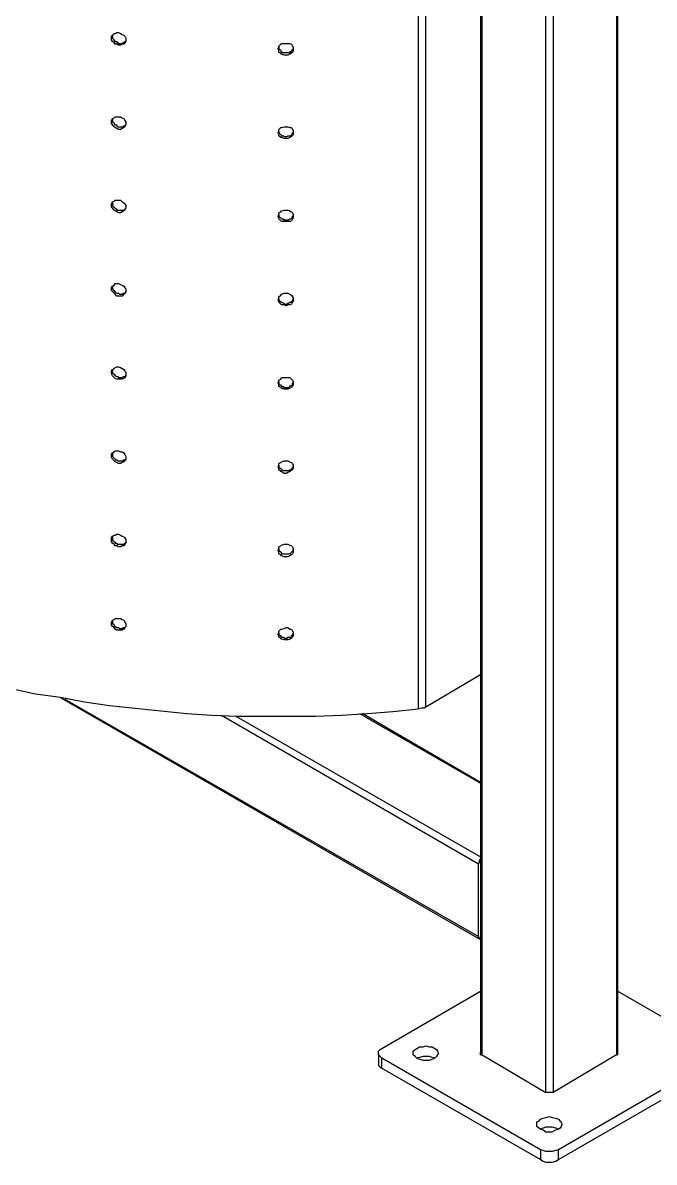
# Model space of a CAD drawing. Header units: millimetres. Extents: x 14997 to 18731, y 13743 to 19226.
# Drawn here: x 18044.8 to 18298.1, y 14757.6 to 15214.5 of the extents above; entities that cross this region are included whole.
import ezdxf

# ---------------------------------------------------------------- set-up
doc = ezdxf.new("R2010")
doc.units = ezdxf.units.MM
doc.header["$LTSCALE"] = 3
doc.layers.add('DomyÅ›lny', color=7, linetype='Continuous')

msp = doc.modelspace()

# ---------------------------------------------------------------- linework, layer by layer
at = {"layer": 'DomyÅ›lny'}
for p, q in [((18229.11, 14800.3), (18229.11, 15386.56)), ((18282.99, 15249.33), (18282.99, 14800.3)), ((18228.03, 14847), (18060.27, 14943.63)), ((18061.71, 14943.27), (18227.67, 14848.08)), ((18179.9, 14937.53), (18228.39, 14909.51)), ((18228.39, 14909.87), (18180.97, 14937.53)), ((18124.57, 14936.81), (18227.67, 14877.18)), ((18130.32, 14936.45), (18228.39, 14880.05)), ((18252.46, 14762.58), (18188.88, 14799.22)), ((18188.88, 14795.27), (18252.46, 14758.63))]:
    msp.add_line(p, q, dxfattribs=at)
for points in [[(18228.39, 15386.91, 0), (18228.39, 14800.66, 0), (18229.11, 14800.66, 0), (18254.61, 14785.57, 0)], [(18257.49, 15246.82, 0), (18257.49, 14785.57, 0), (18256.77, 14785.57, 0), (18256.05, 14785.57, 0), (18255.33, 14785.57, 0), (18254.61, 14785.57, 0), (18254.61, 15371.83, 0)], [(18228.39, 14952.97, 0), (18206.48, 14940.04, 0), (18206.48, 15308.24, 0)], [(18040.16, 14947.58, 0), (18049.86, 14945.43, 0), (18059.91, 14943.99, 0), (18069.61, 14942.2, 0), (18079.67, 14940.76, 0), (18090.09, 14939.68, 0), (18100.15, 14938.6, 0), (18110.56, 14937.53, 0), (18120.62, 14936.81, 0), (18131.04, 14936.45, 0), (18141.46, 14936.45, 0), (18151.88, 14936.45, 0), (18162.29, 14936.45, 0), (18172.71, 14936.81, 0), (18183.13, 14937.53, 0), (18193.19, 14938.24, 0), (18203.6, 14939.32, 0), (18203.6, 15307.17, 0)], [(18283.35, 15250.41, 0), (18283.35, 14800.66, 0), (18282.99, 14800.66, 0), (18257.49, 14785.57, 0)], [(18080.75, 15209.46, 0), (18080.75, 15209.1, 0), (18080.75, 15208.74, 0), (18080.75, 15208.38, 0), (18081.11, 15208.02, 0), (18081.47, 15207.66, 0), (18081.47, 15207.3, 0), (18081.83, 15207.3, 0), (18081.83, 15206.94, 0), (18082.55, 15206.94, 0), (18082.55, 15206.58, 0), (18082.9, 15206.58, 0), (18083.26, 15206.22, 0), (18083.62, 15206.22, 0), (18083.98, 15206.22, 0), (18084.34, 15206.22, 0), (18084.7, 15206.22, 0), (18085.06, 15206.22, 0), (18085.06, 15206.58, 0), (18085.42, 15206.58, 0), (18085.78, 15206.94, 0), (18086.14, 15206.94, 0), (18086.14, 15207.3, 0)], [(18147.56, 15204.79, 0), (18147.56, 15204.43, 0), (18147.56, 15204.07, 0), (18147.56, 15203.71, 0), (18147.92, 15203.71, 0), (18148.28, 15203.35, 0), (18148.28, 15202.99, 0), (18148.64, 15202.99, 0), (18148.64, 15202.63, 0), (18149.36, 15202.63, 0), (18149.72, 15202.63, 0), (18150.44, 15202.63, 0), (18150.8, 15202.63, 0), (18151.16, 15202.63, 0), (18151.52, 15202.63, 0), (18151.88, 15202.63, 0), (18152.23, 15202.99, 0), (18152.59, 15202.99, 0), (18152.59, 15203.35, 0), (18152.95, 15203.71, 0), (18153.31, 15204.07, 0)], [(18080.75, 15176.05, 0), (18080.75, 15175.69, 0), (18080.75, 15175.33, 0), (18080.75, 15174.97, 0), (18080.75, 15174.61, 0), (18081.11, 15174.61, 0), (18081.47, 15174.25, 0), (18081.47, 15173.89, 0), (18081.83, 15173.54, 0), (18082.55, 15173.54, 0), (18082.55, 15173.18, 0), (18082.9, 15172.82, 0), (18083.26, 15172.82, 0), (18083.62, 15172.82, 0), (18083.98, 15172.82, 0), (18084.34, 15172.82, 0), (18084.7, 15172.82, 0), (18085.06, 15172.82, 0), (18085.42, 15173.18, 0), (18085.78, 15173.18, 0), (18086.14, 15173.54, 0)], [(18147.56, 15171.02, 0), (18147.56, 15170.66, 0), (18147.56, 15170.3, 0), (18147.92, 15169.94, 0), (18148.28, 15169.58, 0), (18148.64, 15169.58, 0), (18148.64, 15169.22, 0), (18149.36, 15169.22, 0), (18149.72, 15168.87, 0), (18150.44, 15168.87, 0), (18150.8, 15168.87, 0), (18151.16, 15169.22, 0), (18151.52, 15169.22, 0), (18151.88, 15169.22, 0), (18152.23, 15169.22, 0), (18152.59, 15169.58, 0), (18152.95, 15169.94, 0), (18152.95, 15170.3, 0), (18153.31, 15170.3, 0), (18153.31, 15170.66, 0)], [(18080.75, 15142.64, 0), (18080.75, 15142.28, 0), (18080.75, 15141.92, 0), (18080.75, 15141.56, 0), (18080.75, 15141.21, 0), (18081.11, 15140.85, 0), (18081.47, 15140.49, 0), (18081.83, 15140.13, 0), (18082.55, 15139.77, 0), (18082.55, 15139.41, 0), (18082.9, 15139.41, 0), (18083.26, 15139.41, 0), (18083.62, 15139.41, 0), (18083.98, 15139.41, 0), (18084.34, 15139.41, 0), (18084.7, 15139.41, 0), (18085.06, 15139.41, 0), (18085.42, 15139.41, 0), (18085.78, 15139.77, 0), (18086.14, 15140.13, 0)], [(18147.56, 15137.61, 0), (18147.56, 15137.25, 0), (18147.56, 15136.89, 0), (18147.92, 15136.54, 0), (18148.28, 15136.18, 0), (18148.64, 15135.82, 0), (18149.36, 15135.82, 0), (18149.36, 15135.46, 0), (18149.72, 15135.46, 0), (18150.44, 15135.46, 0), (18150.8, 15135.46, 0), (18151.16, 15135.46, 0), (18151.52, 15135.46, 0), (18151.88, 15135.82, 0), (18152.23, 15135.82, 0), (18152.59, 15136.18, 0), (18152.95, 15136.54, 0), (18152.95, 15136.89, 0), (18153.31, 15136.89, 0), (18153.31, 15137.25, 0)], [(18080.75, 15108.88, 0), (18080.75, 15108.52, 0), (18080.75, 15108.16, 0), (18080.75, 15107.8, 0), (18081.11, 15107.44, 0), (18081.47, 15107.08, 0), (18081.47, 15106.72, 0), (18081.83, 15106.72, 0), (18081.83, 15106.36, 0), (18082.55, 15106, 0), (18082.9, 15106, 0), (18083.26, 15106, 0), (18083.62, 15105.64, 0), (18083.98, 15105.64, 0), (18084.34, 15105.64, 0), (18084.7, 15105.64, 0), (18085.06, 15106, 0), (18085.42, 15106, 0), (18085.78, 15106, 0), (18086.14, 15106.36, 0), (18086.14, 15106.72, 0)], [(18147.56, 15103.85, 0), (18147.56, 15103.49, 0), (18147.92, 15102.77, 0), (18148.28, 15102.77, 0), (18148.28, 15102.41, 0), (18148.64, 15102.41, 0), (18149.36, 15102.05, 0), (18149.72, 15101.69, 0), (18150.44, 15101.69, 0), (18150.8, 15101.69, 0), (18151.16, 15102.05, 0), (18151.52, 15102.05, 0), (18151.88, 15102.41, 0), (18152.23, 15102.41, 0), (18152.59, 15102.41, 0), (18152.59, 15102.77, 0), (18152.95, 15102.77, 0), (18152.95, 15103.13, 0), (18153.31, 15103.49, 0), (18153.31, 15103.85, 0)], [(18080.75, 15075.47, 0), (18080.75, 15074.75, 0), (18080.75, 15074.39, 0), (18080.75, 15074.03, 0), (18081.11, 15073.67, 0), (18081.47, 15073.67, 0), (18081.47, 15073.31, 0), (18081.83, 15073.31, 0), (18081.83, 15072.95, 0), (18082.55, 15072.59, 0), (18082.9, 15072.59, 0), (18083.26, 15072.23, 0), (18083.62, 15072.23, 0), (18083.98, 15072.23, 0), (18084.34, 15072.23, 0), (18084.7, 15072.23, 0), (18085.06, 15072.23, 0), (18085.06, 15072.59, 0), (18085.42, 15072.59, 0), (18085.78, 15072.59, 0), (18086.14, 15072.95, 0), (18086.14, 15073.31, 0)], [(18147.56, 15070.44, 0), (18147.56, 15070.08, 0), (18147.56, 15069.72, 0), (18147.92, 15069.36, 0), (18148.28, 15069.36, 0), (18148.28, 15069, 0), (18148.64, 15069, 0), (18148.64, 15068.64, 0), (18149.36, 15068.64, 0), (18149.36, 15068.28, 0), (18149.72, 15068.28, 0), (18150.44, 15068.28, 0), (18150.8, 15068.28, 0), (18151.16, 15068.28, 0), (18151.52, 15068.28, 0), (18151.88, 15068.64, 0), (18152.23, 15069, 0), (18152.59, 15069, 0), (18152.95, 15069.36, 0), (18152.95, 15069.72, 0), (18153.31, 15070.08, 0)], [(18080.75, 15042.06, 0), (18080.75, 15041.7, 0), (18080.75, 15041.34, 0), (18080.75, 15040.98, 0), (18080.75, 15040.62, 0), (18081.11, 15040.26, 0), (18081.47, 15039.9, 0), (18081.83, 15039.54, 0), (18081.83, 15039.19, 0), (18082.55, 15039.19, 0), (18082.9, 15038.83, 0), (18083.26, 15038.83, 0), (18083.62, 15038.83, 0), (18083.98, 15038.83, 0), (18084.34, 15038.83, 0), (18084.7, 15038.83, 0), (18085.06, 15038.83, 0), (18085.42, 15039.19, 0), (18085.78, 15039.19, 0), (18086.14, 15039.19, 0), (18086.14, 15039.54, 0)], [(18147.56, 15037.03, 0), (18147.56, 15036.67, 0), (18147.56, 15036.31, 0), (18147.92, 15035.95, 0), (18148.28, 15035.59, 0), (18148.64, 15035.59, 0), (18148.64, 15035.23, 0), (18149.36, 15034.88, 0), (18149.72, 15034.88, 0), (18150.44, 15034.88, 0), (18150.8, 15034.88, 0), (18151.16, 15034.88, 0), (18151.52, 15034.88, 0), (18151.88, 15035.23, 0), (18152.23, 15035.23, 0), (18152.59, 15035.59, 0), (18152.95, 15035.95, 0), (18153.31, 15036.31, 0), (18153.31, 15036.67, 0)], [(18080.75, 15008.65, 0), (18080.75, 15008.29, 0), (18080.75, 15007.93, 0), (18080.75, 15007.57, 0), (18080.75, 15006.86, 0), (18081.11, 15006.86, 0), (18081.47, 15006.5, 0), (18081.83, 15006.14, 0), (18081.83, 15005.78, 0), (18082.55, 15005.78, 0), (18082.55, 15005.42, 0), (18082.9, 15005.42, 0), (18083.26, 15005.42, 0), (18083.62, 15005.42, 0), (18083.98, 15005.42, 0), (18084.34, 15005.42, 0), (18084.7, 15005.42, 0), (18085.06, 15005.42, 0), (18085.42, 15005.42, 0), (18085.78, 15005.78, 0), (18086.14, 15005.78, 0), (18086.14, 15006.14, 0)], [(18147.56, 15003.62, 0), (18147.56, 15003.26, 0), (18147.56, 15002.9, 0), (18147.56, 15002.54, 0), (18147.92, 15002.54, 0), (18148.28, 15002.19, 0), (18148.64, 15001.83, 0), (18148.64, 15001.47, 0), (18149.36, 15001.47, 0), (18149.72, 15001.47, 0), (18150.44, 15001.47, 0), (18150.8, 15001.47, 0), (18151.16, 15001.47, 0), (18151.52, 15001.47, 0), (18151.88, 15001.47, 0), (18152.23, 15001.83, 0), (18152.59, 15002.19, 0), (18152.95, 15002.54, 0), (18153.31, 15002.9, 0), (18153.31, 15003.26, 0)], [(18080.75, 14974.88, 0), (18080.75, 14974.53, 0), (18080.75, 14974.17, 0), (18080.75, 14973.81, 0), (18080.75, 14973.45, 0), (18081.11, 14973.45, 0), (18081.47, 14973.09, 0), (18081.47, 14972.73, 0), (18081.83, 14972.37, 0), (18082.55, 14972.01, 0), (18082.9, 14972.01, 0), (18083.26, 14972.01, 0), (18083.62, 14971.65, 0), (18083.98, 14971.65, 0), (18084.34, 14971.65, 0), (18084.7, 14971.65, 0), (18085.06, 14972.01, 0), (18085.42, 14972.01, 0), (18085.78, 14972.01, 0), (18086.14, 14972.37, 0)], [(18147.56, 14969.86, 0), (18147.56, 14969.5, 0), (18147.56, 14969.14, 0), (18147.92, 14968.78, 0), (18148.28, 14968.78, 0), (18148.28, 14968.42, 0), (18148.64, 14968.42, 0), (18148.64, 14968.06, 0), (18149.36, 14968.06, 0), (18149.72, 14967.7, 0), (18150.44, 14967.7, 0), (18150.8, 14967.7, 0), (18151.16, 14968.06, 0), (18151.52, 14968.06, 0), (18151.88, 14968.06, 0), (18152.23, 14968.06, 0), (18152.59, 14968.42, 0), (18152.59, 14968.78, 0), (18152.95, 14968.78, 0), (18152.95, 14969.14, 0), (18153.31, 14969.14, 0), (18153.31, 14969.86, 0)], [(18206.48, 14940.04, 0), (18205.76, 14939.68, 0), (18204.68, 14939.68, 0), (18203.6, 14939.32, 0)], [(18228.39, 14847, 0), (18228.03, 14847, 0), (18228.03, 14847.36, 0), (18227.67, 14848.08, 0), (18227.67, 14877.18, 0), (18228.03, 14877.89, 0), (18228.03, 14878.61, 0), (18228.39, 14879.33, 0)], [(18187.44, 14801.02, 0), (18187.44, 14797.07, 0), (18187.44, 14796.35, 0), (18188.16, 14795.63, 0), (18188.88, 14795.27, 0), (18188.88, 14799.22, 0), (18188.16, 14799.94, 0), (18187.44, 14800.66, 0), (18187.44, 14801.02, 0), (18187.44, 14802.1, 0), (18188.16, 14802.82, 0), (18188.88, 14803.18, 0), (18228.39, 14826.17, 0)], [(18323.23, 14795.27, 0), (18323.94, 14795.63, 0), (18324.3, 14796.35, 0), (18324.66, 14797.07, 0), (18324.66, 14801.02, 0), (18324.3, 14802.1, 0), (18323.94, 14802.82, 0), (18323.23, 14803.18, 0), (18283.35, 14826.17, 0)], [(18202.89, 14799.22, 0), (18202.17, 14799.94, 0), (18201.45, 14800.66, 0), (18201.45, 14801.02, 0), (18201.45, 14802.1, 0), (18202.17, 14802.82, 0), (18202.89, 14803.18, 0), (18203.96, 14803.89, 0), (18205.4, 14803.89, 0), (18206.48, 14804.25, 0), (18207.91, 14803.89, 0), (18208.99, 14803.89, 0), (18210.07, 14803.18, 0), (18210.79, 14802.82, 0), (18211.15, 14802.1, 0), (18211.51, 14801.02, 0), (18211.15, 14800.66, 0), (18210.79, 14799.94, 0), (18210.07, 14799.22, 0), (18208.99, 14799.58, 0), (18207.91, 14799.94, 0), (18206.48, 14799.94, 0), (18205.4, 14799.94, 0), (18203.96, 14799.58, 0), (18202.89, 14799.22, 0), (18203.96, 14798.87, 0), (18205.4, 14798.51, 0), (18206.48, 14798.51, 0), (18207.91, 14798.51, 0), (18208.99, 14798.87, 0), (18210.07, 14799.22, 0)], [(18228.39, 14800.66, 0), (18228.39, 14801.02, 0), (18228.39, 14801.74, 0)], [(18283.35, 14801.74, 0), (18283.35, 14801.02, 0), (18283.35, 14800.66, 0)], [(18259.64, 14758.63, 0), (18323.23, 14795.27, 0), (18323.23, 14799.22, 0), (18259.64, 14762.58, 0)], [(18252.46, 14770.85, 0), (18251.74, 14771.2, 0), (18251.02, 14771.92, 0), (18251.02, 14772.64, 0), (18251.02, 14773.72, 0), (18251.74, 14774.08, 0), (18252.46, 14774.8, 0), (18253.54, 14775.16, 0), (18254.61, 14775.52, 0), (18256.05, 14775.87, 0), (18257.13, 14775.52, 0), (18258.57, 14775.16, 0), (18259.64, 14774.8, 0), (18260.36, 14774.08, 0), (18260.72, 14773.72, 0), (18261.08, 14772.64, 0), (18260.72, 14771.92, 0), (18260.36, 14771.2, 0), (18259.64, 14770.85, 0), (18258.57, 14771.2, 0), (18257.13, 14771.56, 0), (18256.05, 14771.56, 0), (18254.61, 14771.56, 0), (18253.54, 14771.2, 0), (18252.46, 14770.85, 0), (18253.54, 14770.49, 0), (18254.61, 14769.77, 0), (18256.05, 14769.77, 0), (18257.13, 14769.77, 0), (18258.57, 14770.49, 0), (18259.64, 14770.85, 0)]]:
    msp.add_polyline3d(points, dxfattribs=at)
for points in [[(18086.14, 15208.38, 0), (18086.14, 15207.66, 0), (18086.14, 15206.94, 0), (18085.78, 15206.22, 0), (18085.42, 15205.87, 0), (18084.7, 15205.87, 0), (18083.98, 15205.51, 0), (18083.26, 15205.51, 0), (18082.55, 15205.87, 0), (18081.83, 15205.87, 0), (18081.47, 15206.58, 0), (18080.75, 15206.94, 0), (18080.39, 15207.66, 0), (18080.39, 15208.38, 0), (18080.39, 15209.1, 0), (18080.75, 15209.46, 0), (18081.47, 15210.18, 0), (18081.83, 15210.18, 0), (18082.55, 15210.54, 0), (18083.26, 15210.54, 0), (18083.98, 15210.18, 0), (18084.7, 15209.82, 0), (18085.42, 15209.46, 0), (18085.78, 15209.1, 0)], [(18153.31, 15204.79, 0), (18153.31, 15204.07, 0), (18153.31, 15203.35, 0), (18152.95, 15202.63, 0), (18152.59, 15202.27, 0), (18151.88, 15201.91, 0), (18151.16, 15201.55, 0), (18150.44, 15201.55, 0), (18149.72, 15201.55, 0), (18148.64, 15201.91, 0), (18148.28, 15202.27, 0), (18147.56, 15202.63, 0), (18147.56, 15203.35, 0), (18147.21, 15204.07, 0), (18147.56, 15204.79, 0), (18147.56, 15205.15, 0), (18148.28, 15205.87, 0), (18148.64, 15206.22, 0), (18149.72, 15206.22, 0), (18150.44, 15206.22, 0), (18151.16, 15206.22, 0), (18151.88, 15206.22, 0), (18152.59, 15205.87, 0), (18152.95, 15205.15, 0)], [(18086.14, 15174.61, 0), (18086.14, 15173.89, 0), (18086.14, 15173.54, 0), (18085.78, 15172.82, 0), (18085.42, 15172.46, 0), (18084.7, 15172.1, 0), (18083.98, 15171.74, 0), (18083.26, 15171.74, 0), (18082.55, 15172.1, 0), (18081.83, 15172.46, 0), (18081.47, 15172.82, 0), (18080.75, 15173.54, 0), (18080.39, 15174.25, 0), (18080.39, 15174.97, 0), (18080.39, 15175.33, 0), (18080.75, 15176.05, 0), (18081.47, 15176.41, 0), (18081.83, 15176.77, 0), (18082.55, 15176.77, 0), (18083.26, 15176.77, 0), (18083.98, 15176.77, 0), (18084.7, 15176.41, 0), (18085.42, 15176.05, 0), (18085.78, 15175.33, 0)], [(18153.31, 15171.38, 0), (18153.31, 15170.66, 0), (18153.31, 15169.94, 0), (18152.95, 15169.22, 0), (18152.59, 15168.87, 0), (18151.88, 15168.51, 0), (18151.16, 15168.15, 0), (18150.44, 15168.15, 0), (18149.72, 15168.15, 0), (18148.64, 15168.51, 0), (18148.28, 15168.51, 0), (18147.56, 15169.22, 0), (18147.56, 15169.94, 0), (18147.21, 15170.3, 0), (18147.56, 15171.02, 0), (18147.56, 15171.74, 0), (18148.28, 15172.46, 0), (18148.64, 15172.46, 0), (18149.72, 15172.82, 0), (18150.44, 15172.82, 0), (18151.16, 15172.82, 0), (18151.88, 15172.46, 0), (18152.59, 15172.46, 0), (18152.95, 15171.74, 0)], [(18086.14, 15141.21, 0), (18086.14, 15140.49, 0), (18086.14, 15140.13, 0), (18085.78, 15139.41, 0), (18085.42, 15139.05, 0), (18084.7, 15138.69, 0), (18083.98, 15138.33, 0), (18083.26, 15138.33, 0), (18082.55, 15138.69, 0), (18081.83, 15139.05, 0), (18081.47, 15139.41, 0), (18080.75, 15140.13, 0), (18080.39, 15140.49, 0), (18080.39, 15141.21, 0), (18080.39, 15141.92, 0), (18080.75, 15142.64, 0), (18081.47, 15143, 0), (18081.83, 15143.36, 0), (18082.55, 15143.36, 0), (18083.26, 15143.36, 0), (18083.98, 15143.36, 0), (18084.7, 15142.64, 0), (18085.42, 15142.28, 0), (18085.78, 15141.92, 0)], [(18153.31, 15137.61, 0), (18153.31, 15136.89, 0), (18153.31, 15136.18, 0), (18152.95, 15135.82, 0), (18152.59, 15135.1, 0), (18151.88, 15134.74, 0), (18151.16, 15134.74, 0), (18150.44, 15134.74, 0), (18149.72, 15134.74, 0), (18148.64, 15134.74, 0), (18148.28, 15135.1, 0), (18147.56, 15135.82, 0), (18147.56, 15136.18, 0), (18147.21, 15136.89, 0), (18147.56, 15137.61, 0), (18147.56, 15138.33, 0), (18148.28, 15138.69, 0), (18148.64, 15139.05, 0), (18149.72, 15139.41, 0), (18150.44, 15139.41, 0), (18151.16, 15139.41, 0), (18151.88, 15139.05, 0), (18152.59, 15138.69, 0), (18152.95, 15138.33, 0)], [(18086.14, 15107.8, 0), (18086.14, 15107.08, 0), (18086.14, 15106.36, 0), (18085.78, 15106, 0), (18085.42, 15105.64, 0), (18084.7, 15104.92, 0), (18083.98, 15104.92, 0), (18083.26, 15104.92, 0), (18082.55, 15104.92, 0), (18081.83, 15105.64, 0), (18081.47, 15106, 0), (18080.75, 15106.72, 0), (18080.39, 15107.08, 0), (18080.39, 15107.8, 0), (18080.39, 15108.16, 0), (18080.75, 15108.88, 0), (18081.47, 15109.23, 0), (18081.83, 15109.95, 0), (18082.55, 15109.95, 0), (18083.26, 15109.95, 0), (18083.98, 15109.59, 0), (18084.7, 15109.23, 0), (18085.42, 15108.88, 0), (18085.78, 15108.16, 0)], [(18153.31, 15104.21, 0), (18153.31, 15103.49, 0), (18153.31, 15102.77, 0), (18152.95, 15102.41, 0), (18152.59, 15101.69, 0), (18151.88, 15101.33, 0), (18151.16, 15101.33, 0), (18150.44, 15100.97, 0), (18149.72, 15101.33, 0), (18148.64, 15101.33, 0), (18148.28, 15101.69, 0), (18147.56, 15102.41, 0), (18147.56, 15102.77, 0), (18147.21, 15103.49, 0), (18147.56, 15103.85, 0), (18147.56, 15104.56, 0), (18148.28, 15105.28, 0), (18148.64, 15105.64, 0), (18149.72, 15106, 0), (18150.44, 15106, 0), (18151.16, 15106, 0), (18151.88, 15105.64, 0), (18152.59, 15105.28, 0), (18152.95, 15104.56, 0)], [(18086.14, 15074.39, 0), (18086.14, 15073.67, 0), (18086.14, 15072.95, 0), (18085.78, 15072.23, 0), (18085.42, 15071.88, 0), (18084.7, 15071.52, 0), (18083.98, 15071.52, 0), (18083.26, 15071.52, 0), (18082.55, 15071.52, 0), (18081.83, 15071.88, 0), (18081.47, 15072.23, 0), (18080.75, 15072.95, 0), (18080.39, 15073.67, 0), (18080.39, 15074.39, 0), (18080.39, 15074.75, 0), (18080.75, 15075.47, 0), (18081.47, 15075.83, 0), (18081.83, 15076.19, 0), (18082.55, 15076.55, 0), (18083.26, 15076.55, 0), (18083.98, 15076.19, 0), (18084.7, 15075.83, 0), (18085.42, 15075.47, 0), (18085.78, 15074.75, 0)], [(18153.31, 15070.44, 0), (18153.31, 15070.08, 0), (18153.31, 15069.36, 0), (18152.95, 15068.64, 0), (18152.59, 15068.28, 0), (18151.88, 15067.92, 0), (18151.16, 15067.56, 0), (18150.44, 15067.56, 0), (18149.72, 15067.56, 0), (18148.64, 15067.92, 0), (18148.28, 15068.28, 0), (18147.56, 15068.64, 0), (18147.56, 15069.36, 0), (18147.21, 15070.08, 0), (18147.56, 15070.44, 0), (18147.56, 15071.16, 0), (18148.28, 15071.52, 0), (18148.64, 15072.23, 0), (18149.72, 15072.23, 0), (18150.44, 15072.23, 0), (18151.16, 15072.23, 0), (18151.88, 15072.23, 0), (18152.59, 15071.52, 0), (18152.95, 15071.16, 0)], [(18086.14, 15040.62, 0), (18086.14, 15039.9, 0), (18086.14, 15039.19, 0), (18085.78, 15038.83, 0), (18085.42, 15038.47, 0), (18084.7, 15038.11, 0), (18083.98, 15037.75, 0), (18083.26, 15037.75, 0), (18082.55, 15038.11, 0), (18081.83, 15038.47, 0), (18081.47, 15038.83, 0), (18080.75, 15039.54, 0), (18080.39, 15040.26, 0), (18080.39, 15040.98, 0), (18080.39, 15041.34, 0), (18080.75, 15042.06, 0), (18081.47, 15042.42, 0), (18081.83, 15042.78, 0), (18082.55, 15042.78, 0), (18083.26, 15042.78, 0), (18083.98, 15042.42, 0), (18084.7, 15042.42, 0), (18085.42, 15042.06, 0), (18085.78, 15041.34, 0)], [(18153.31, 15037.03, 0), (18153.31, 15036.67, 0), (18153.31, 15035.95, 0), (18152.95, 15035.23, 0), (18152.59, 15034.88, 0), (18151.88, 15034.52, 0), (18151.16, 15034.16, 0), (18150.44, 15033.8, 0), (18149.72, 15033.8, 0), (18148.64, 15034.52, 0), (18148.28, 15034.52, 0), (18147.56, 15035.23, 0), (18147.56, 15035.95, 0), (18147.21, 15036.31, 0), (18147.56, 15037.03, 0), (18147.56, 15037.75, 0), (18148.28, 15038.11, 0), (18148.64, 15038.47, 0), (18149.72, 15038.83, 0), (18150.44, 15038.83, 0), (18151.16, 15038.83, 0), (18151.88, 15038.47, 0), (18152.59, 15038.11, 0), (18152.95, 15037.75, 0)], [(18086.14, 15007.21, 0), (18086.14, 15006.5, 0), (18086.14, 15005.78, 0), (18085.78, 15005.42, 0), (18085.42, 15004.7, 0), (18084.7, 15004.7, 0), (18083.98, 15004.34, 0), (18083.26, 15004.34, 0), (18082.55, 15004.7, 0), (18081.83, 15004.7, 0), (18081.47, 15005.42, 0), (18080.75, 15005.78, 0), (18080.39, 15006.5, 0), (18080.39, 15007.21, 0), (18080.39, 15007.93, 0), (18080.75, 15008.65, 0), (18081.47, 15009.01, 0), (18081.83, 15009.01, 0), (18082.55, 15009.37, 0), (18083.26, 15009.37, 0), (18083.98, 15009.01, 0), (18084.7, 15008.65, 0), (18085.42, 15008.29, 0), (18085.78, 15007.93, 0)], [(18153.31, 15003.62, 0), (18153.31, 15002.9, 0), (18153.31, 15002.19, 0), (18152.95, 15001.47, 0), (18152.59, 15001.11, 0), (18151.88, 15000.75, 0), (18151.16, 15000.39, 0), (18150.44, 15000.39, 0), (18149.72, 15000.39, 0), (18148.64, 15000.75, 0), (18148.28, 15001.11, 0), (18147.56, 15001.47, 0), (18147.56, 15002.19, 0), (18147.21, 15002.9, 0), (18147.56, 15003.62, 0), (18147.56, 15004.34, 0), (18148.28, 15004.7, 0), (18148.64, 15005.06, 0), (18149.72, 15005.42, 0), (18150.44, 15005.42, 0), (18151.16, 15005.42, 0), (18151.88, 15005.06, 0), (18152.59, 15004.7, 0), (18152.95, 15004.34, 0)], [(18086.14, 14973.45, 0), (18086.14, 14973.09, 0), (18086.14, 14972.37, 0), (18085.78, 14972.01, 0), (18085.42, 14971.29, 0), (18084.7, 14970.93, 0), (18083.98, 14970.93, 0), (18083.26, 14970.93, 0), (18082.55, 14970.93, 0), (18081.83, 14971.29, 0), (18081.47, 14972.01, 0), (18080.75, 14972.37, 0), (18080.39, 14973.09, 0), (18080.39, 14973.81, 0), (18080.39, 14974.17, 0), (18080.75, 14974.88, 0), (18081.47, 14975.24, 0), (18081.83, 14975.6, 0), (18082.55, 14975.6, 0), (18083.26, 14975.6, 0), (18083.98, 14975.6, 0), (18084.7, 14975.24, 0), (18085.42, 14974.88, 0), (18085.78, 14974.17, 0)], [(18153.31, 14970.21, 0), (18153.31, 14969.5, 0), (18153.31, 14968.78, 0), (18152.95, 14968.06, 0), (18152.59, 14967.7, 0), (18151.88, 14967.34, 0), (18151.16, 14966.98, 0), (18150.44, 14966.98, 0), (18149.72, 14966.98, 0), (18148.64, 14967.34, 0), (18148.28, 14967.7, 0), (18147.56, 14968.06, 0), (18147.56, 14968.78, 0), (18147.21, 14969.14, 0), (18147.56, 14969.86, 0), (18147.56, 14970.57, 0), (18148.28, 14971.29, 0), (18148.64, 14971.29, 0), (18149.72, 14971.65, 0), (18150.44, 14972.01, 0), (18151.16, 14972.01, 0), (18151.88, 14971.29, 0), (18152.59, 14971.29, 0), (18152.95, 14970.57, 0)], [(18252.46, 14762.58, 0), (18252.46, 14758.63, 0), (18253.54, 14757.91, 0), (18254.61, 14757.55, 0), (18256.05, 14757.55, 0), (18257.13, 14757.55, 0), (18258.57, 14757.91, 0), (18259.64, 14758.63, 0), (18259.64, 14762.58, 0), (18258.57, 14762.22, 0), (18257.13, 14761.87, 0), (18256.05, 14761.87, 0), (18254.61, 14761.87, 0), (18253.54, 14762.22, 0)]]:
    msp.add_polyline3d(points, close=True, dxfattribs=at)

doc.saveas('drawing.dxf')
